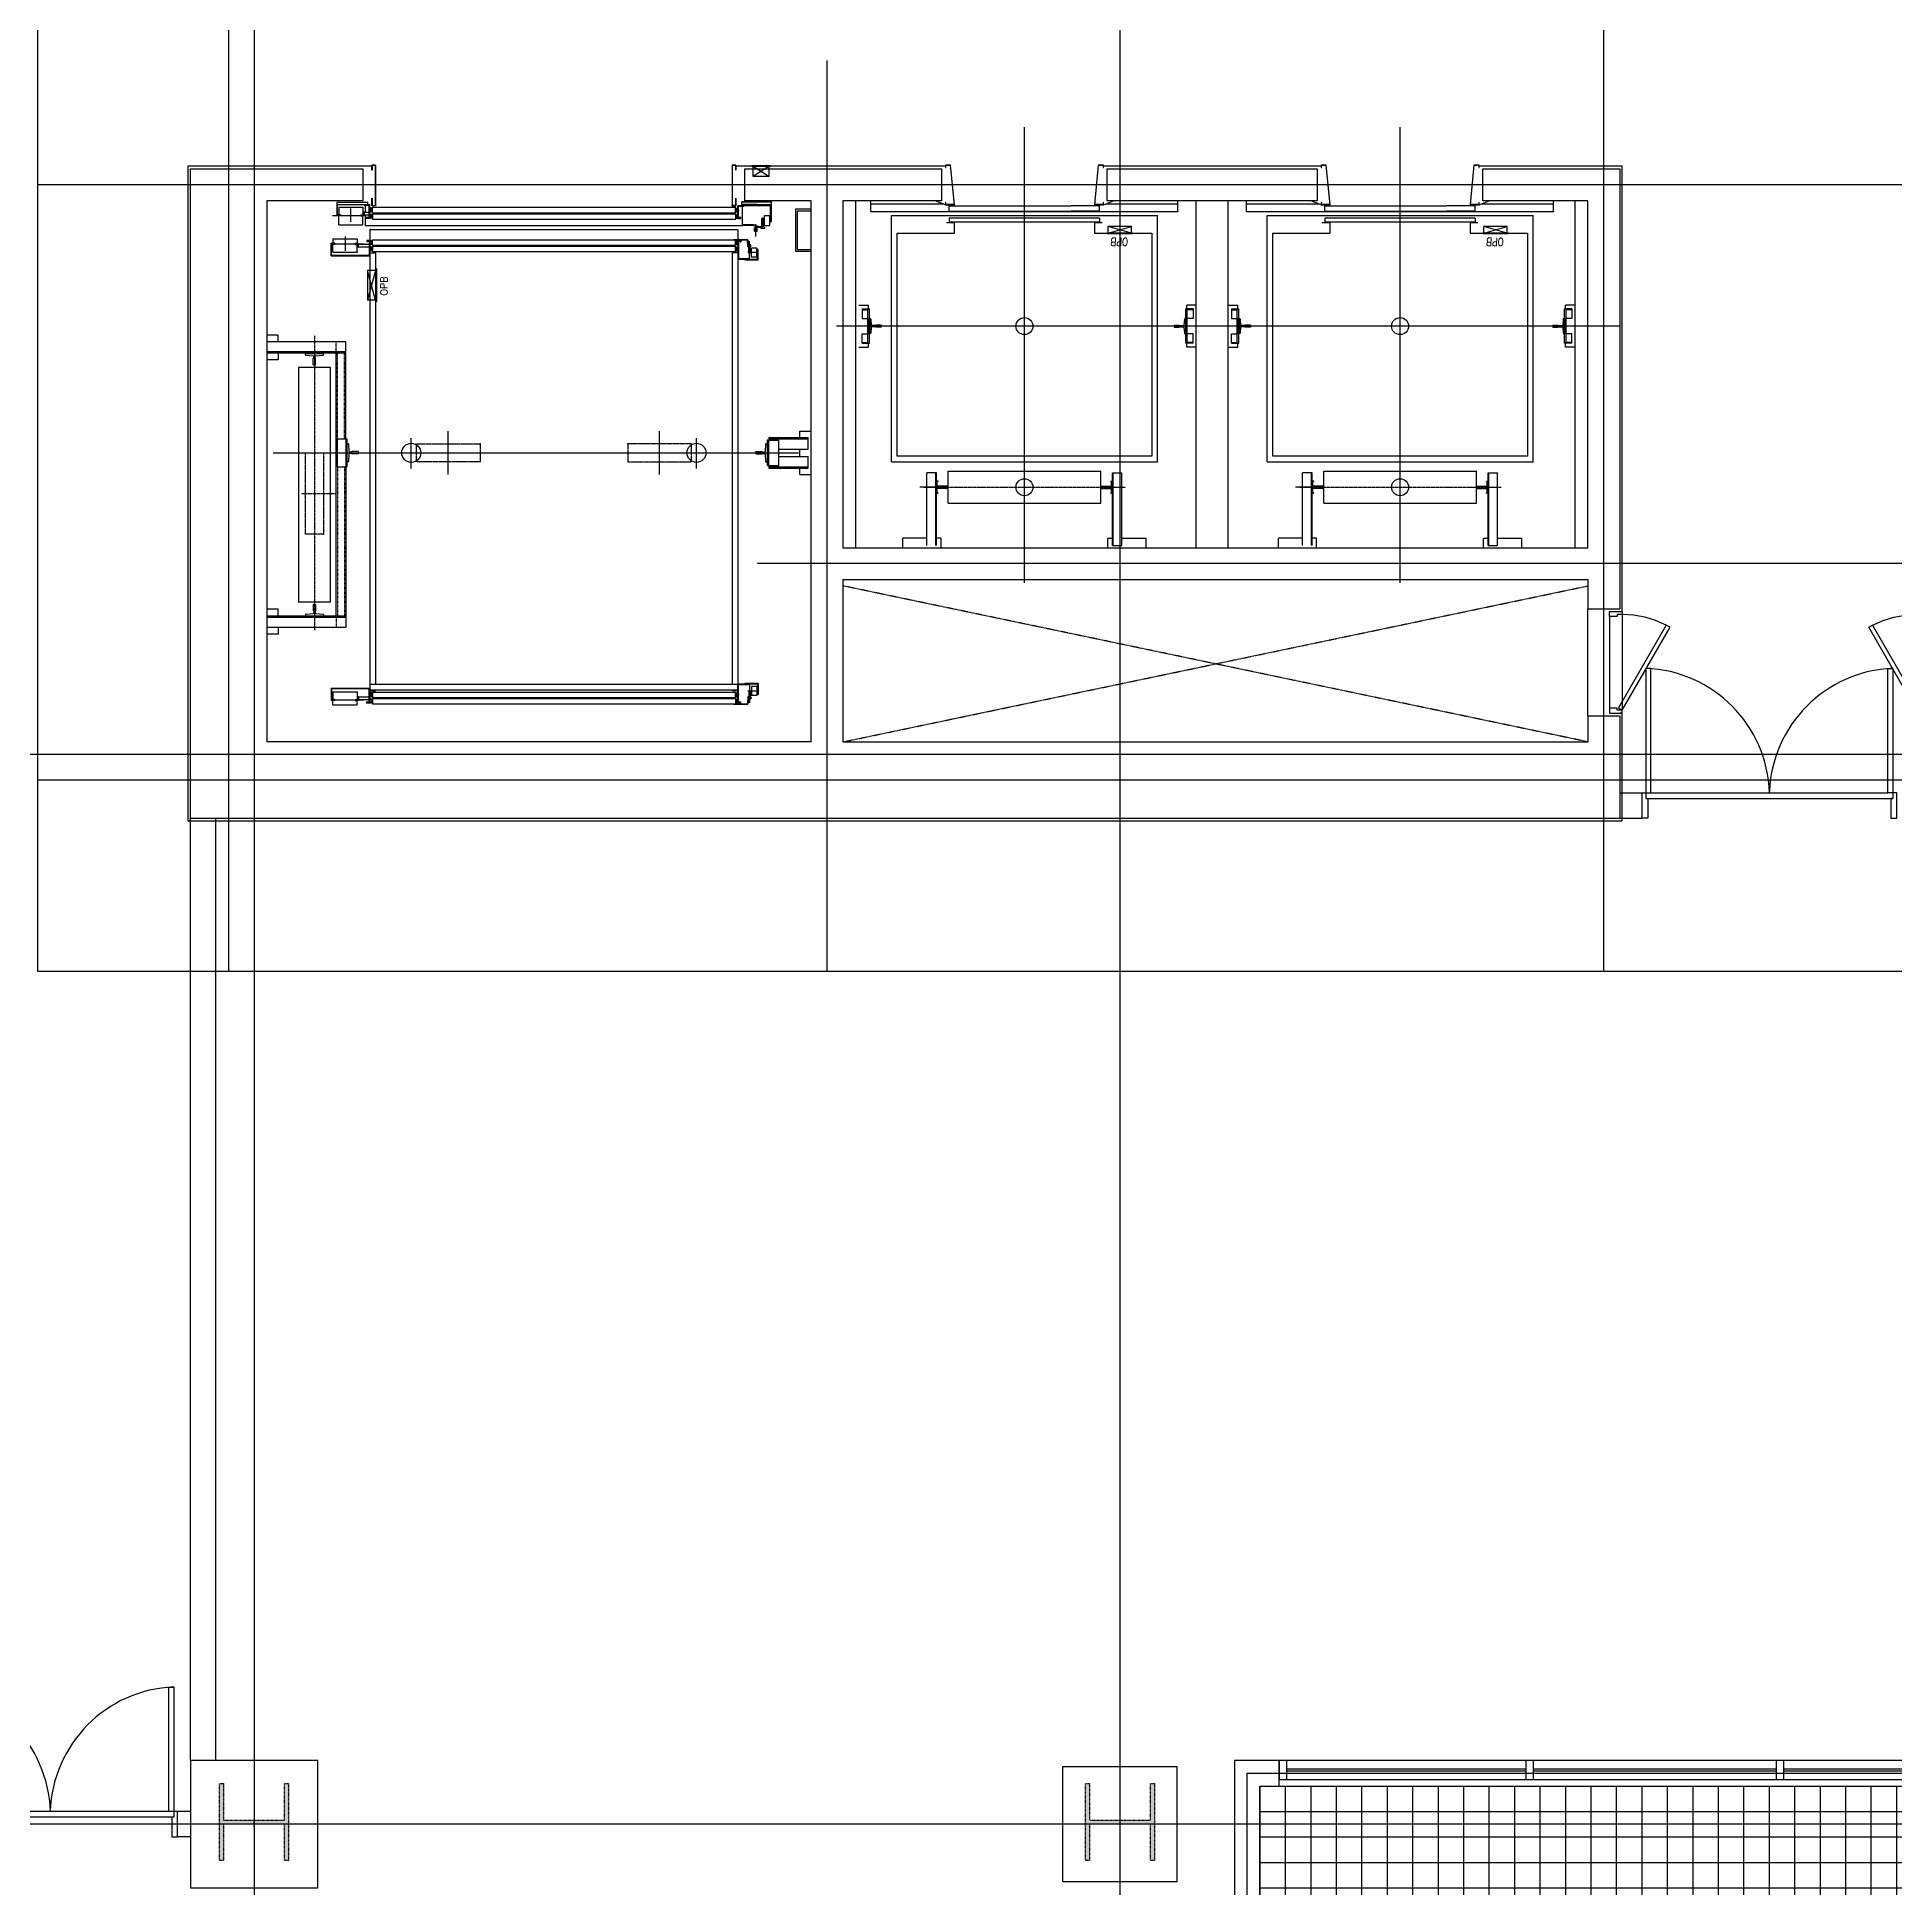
# Model space of a CAD drawing. Header units: millimetres. Extents: x 0 to 252000, y 0 to 178200.
# Drawn here: x 175482 to 190070, y 73303 to 87837 of the extents above; entities that cross this region are included whole.
import ezdxf
from ezdxf.enums import TextEntityAlignment as Align

# ---------------------------------------------------------------- set-up
doc = ezdxf.new("R2010")
doc.units = ezdxf.units.MM
for name, pattern in [('CEN', [62, 60, -1, 0, -1]), ('CENTER', [2, 1.25, -0.25, 0.25, -0.25]), ('CONTINOUS', [0]), ('HIDD', [0.5, 0.25, -0.25]), ('HIDDEN', [2, 1, -1]), ('PHANTOM', [25, 20, -1, 1, -1, 1, -1])]:
    doc.linetypes.add(name, pattern=pattern)
doc.layers.get('Defpoints').update_dxf_attribs({"color": 181})
for name, color, linetype in [('000_SRC', 7, 'HIDDEN'), ('01 CEN', 1, 'CEN'), ('02 COL', 2, 'Continuous'), ('02 WAL1', 2, 'Continuous'), ('06 DOOR', 6, 'Continuous'), ('1', 1, 'Continuous'), ('5FIN', 5, 'Continuous'), ('A-공장전용', 3, 'Continuous'), ('COL', 2, 'Continuous'), ('GLAZ-BAR', 7, 'Continuous'), ('HAT', 5, 'Continuous'), ('S- 주동 코어', 7, 'CONTINOUS'), ('SYM', 7, 'Continuous'), ('Wall-P', 4, 'Continuous'), ('WID', 4, 'Continuous'), ('win5', 5, 'Continuous')]:
    doc.layers.add(name, color=color, linetype=linetype)
doc.styles.add('ROMANS', font='ROMANS.shx', dxfattribs={"width": 0.8, "oblique": 5, "bigfont": 'HBRDS.shx'})
doc.styles.add('SIMPLEX', font='SIMPLEX.shx', dxfattribs={"width": 0.8, "oblique": 5})

# ---------------------------------------------------------------- blocks, each defined once
blk = doc.blocks.new('SRC^^')
at = {"layer": '000_SRC'}
for points in [[(3737990, -6999065), (3738022, -6999065), (3738022, -6999351), (3738501, -6999351), (3738501, -6999065), (3738533, -6999065), (3738533, -6999669), (3738501, -6999669), (3738501, -6999383), (3738022, -6999383), (3738022, -6999669), (3737990, -6999669)], [(3744790, -6999065), (3744822, -6999065), (3744822, -6999351), (3745301, -6999351), (3745301, -6999065), (3745333, -6999065), (3745333, -6999669), (3745301, -6999669), (3745301, -6999383), (3744822, -6999383), (3744822, -6999669), (3744790, -6999669)]]:
    blk.add_hatch(color=7, dxfattribs=at).paths.add_polyline_path(points)
for p, q in [((3738262, -6999403), (3738262, -6999363)), ((3745062, -6999403), (3745062, -6999363))]:
    blk.add_line(p, q, dxfattribs=at)
for points in [[(3737990, -6999065), (3738022, -6999065), (3738022, -6999351), (3738501, -6999351), (3738501, -6999065), (3738533, -6999065), (3738533, -6999669), (3738501, -6999669), (3738501, -6999383), (3738022, -6999383), (3738022, -6999669), (3737990, -6999669), (3737990, -6999065)], [(3744790, -6999065), (3744822, -6999065), (3744822, -6999351), (3745301, -6999351), (3745301, -6999065), (3745333, -6999065), (3745333, -6999669), (3745301, -6999669), (3745301, -6999383), (3744822, -6999383), (3744822, -6999669), (3744790, -6999669), (3744790, -6999065)]]:
    blk.add_lwpolyline(points, dxfattribs=at)
blk = doc.blocks.new('13F-SRC5')
at = {"layer": '02 COL', "color": 0}
blk.add_lwpolyline([(450, 450), (-450, 450), (-450, -450), (450, -450)], close=True, dxfattribs=at)
blk = doc.blocks.new('13F-SRC1A')
at = {"layer": '02 COL', "color": 0}
blk.add_lwpolyline([(500, 500), (-500, 500), (-500, -500), (500, -500)], close=True, dxfattribs=at)
blk = doc.blocks.new('A$C513D03CD')
at = {"layer": 'GLAZ-BAR'}
for p, q in [((0, 566), (0, 536)), ((0, 80), (0, 486)), ((0, 0), (0, 30))]:
    blk.add_line(p, q, dxfattribs=at)
blk = doc.blocks.new('AD-7700')
at = {"layer": 'WID', "color": 9}
for p, q in [((7640, 150), (60, 150)), ((60, 0), (7640, 0))]:
    blk.add_line(p, q, dxfattribs=at)
at = {"layer": 'WID'}
for p, q in [((60, 70), (870, 70)), ((60, 43), (870, 43)), ((60, 27), (870, 27)), ((930, 80), (870, 80)), ((930, 70), (870, 70)), ((930, 123), (1770, 123)), ((930, 107), (1770, 107)), ((930, 80), (1770, 80)), ((1830, 83), (3737, 83)), ((1830, 67), (3737, 67)), ((3797, 83), (5703, 83)), ((3797, 67), (5703, 67)), ((5763, 83), (7640, 83)), ((5763, 67), (7640, 67))]:
    blk.add_line(p, q, dxfattribs=at)
for points in [[(0, 0), (60, 0), (60, 150), (0, 150)], [(1770, 0), (1830, 0), (1830, 150), (1770, 150)], [(3737, 0), (3797, 0), (3797, 150), (3737, 150)], [(5703, 0), (5763, 0), (5763, 150), (5703, 150)], [(7640, 0), (7700, 0), (7700, 150), (7640, 150)]]:
    blk.add_lwpolyline(points, close=True, dxfattribs=at)
for points in [[(930, 80), (930, 150), (870, 150), (870, 80)], [(870, 70), (870, 0), (930, 0), (930, 70)]]:
    blk.add_lwpolyline(points, dxfattribs=at)
at = {"layer": 'GLAZ-BAR', "rotation": 180}
blk.add_blockref('A$C513D03CD', (900, 358), dxfattribs=at)
blk = doc.blocks.new('AD17')
at = {"layer": 'Wall-P'}
blk.add_lwpolyline([(21250, -41500), (20900, -41500), (20900, -43450), (21100, -43450), (21100, -41700), (21250, -41700), (21250, -41500)], close=True, dxfattribs=at)
blk = doc.blocks.new('T-7K')
at = {"layer": '1'}
for p, q in [((0, -0.075), (0, 0.075)), ((0.405, 0.475), (4.09, 0.475)), ((0.41, 0.315), (4.09, 0.315)), ((3.9, 2.4), (4.09, 2.4)), ((3.9, 2.4), (3.9, 2.24)), ((3.9, 2.24), (4.09, 2.24)), ((4.24, 2.09), (4.24, 0.625)), ((4.4, 2.09), (4.4, 0.625)), ((0.405, -0.475), (4.09, -0.475)), ((0.41, -0.315), (4.09, -0.315)), ((3.9, -2.24), (4.09, -2.24)), ((3.9, -2.24), (3.9, -2.4)), ((3.9, -2.4), (4.09, -2.4)), ((4.24, -0.625), (4.24, -2.09)), ((4.4, -0.625), (4.4, -2.09))]:
    blk.add_line(p, q, dxfattribs=at)
for centre, radius, start, end in [((0.405, 0.07), 0.405, 90, 180), ((0.483, 0), 0.323, 103.125397, 256.874603), ((4.09, 2.09), 0.31, 0, 90), ((4.09, 2.09), 0.15, 0, 90), ((4.09, 0.625), 0.15, 270, 0), ((4.09, 0.625), 0.31, 270, 0), ((0.405, -0.07), 0.405, 180, 270), ((4.09, -0.625), 0.31, 0, 90), ((4.09, -0.625), 0.15, 0, 90), ((4.09, -2.09), 0.15, 270, 0), ((4.09, -2.09), 0.31, 270, 0)]:
    blk.add_arc(centre, radius, start, end, dxfattribs=at)
blk = doc.blocks.new('A$C774F2762')
at = {"layer": 'WID', "color": 6}
for p, q in [((0, 760), (0, 800)), ((0, 800), (100, 800)), ((60, 760), (0, 760)), ((0, 760), (0, 760)), ((100, 775), (60, 775)), ((60, 775), (60, 760)), ((100, 800), (100, 775)), ((60, 40), (0, 40)), ((0, 40), (0, 40)), ((0, 40), (0, 0)), ((60, 25), (60, 40)), ((100, 25), (60, 25)), ((100, 0), (100, 25)), ((0, 0), (100, 0))]:
    blk.add_line(p, q, dxfattribs=at)
at = {"layer": 'WID', "color": 8}
for p, q in [((0, 760), (0, 40)), ((100, 775), (100, 25))]:
    blk.add_line(p, q, dxfattribs=at)
at = {"layer": 'WID', "color": 4}
blk.add_line((100, 25), (475, 675), dxfattribs=at)
blk.add_lwpolyline([(475, 675), (445, 692), (70, 42), (100, 25)], dxfattribs=at)
blk.add_arc((98, 11), 764, 63.0565, 89.8717, dxfattribs=at)
blk = doc.blocks.new('A$C0BBA45C5')
at = {"layer": '01 CEN'}
for p, q in [((1500, 21000), (1500, 0)), ((12300, 0), (12300, 21000)), ((6200, 0), (6200, 7150)), ((27200, 6175), (0, 6175)), ((21550, 3200), (5650, 3200)), ((27200, 1500), (0, 1500))]:
    blk.add_line(p, q, dxfattribs=at)
at = {"layer": '01 CEN', "linetype": 'HIDD', "ltscale": 2}
for p, q in [((6325, 1800), (12175, 3025)), ((12175, 1800), (6325, 3025))]:
    blk.add_line(p, q, dxfattribs=at)
at = {"layer": '02 WAL1'}
for p, q in [((1200, 6300), (2555, 6300)), ((1200, 1200), (1200, 6300)), ((2555, 6300), (2555, 6050)), ((5555, 6050), (5555, 6300)), ((5555, 6300), (7100, 6300)), ((7100, 6300), (7100, 6050)), ((11350, 6050), (11350, 6300)), ((11350, 6300), (12425, 6300)), ((12425, 6300), (12425, 2845)), ((2555, 6050), (1800, 6050)), ((1800, 6050), (1800, 1800)), ((6075, 6050), (5555, 6050)), ((6075, 1800), (6075, 6050)), ((7100, 6050), (6325, 6050)), ((6325, 6050), (6325, 3325)), ((12175, 6050), (11350, 6050)), ((12175, 3325), (12175, 6050)), ((6325, 3325), (12175, 3325)), ((6325, 3075), (12175, 3075)), ((6325, 3075), (6325, 1800)), ((12175, 3075), (12175, 2845)), ((12175, 2005), (12175, 1800)), ((12425, 2005), (12425, 1200)), ((6075, 1800), (1800, 1800)), ((6325, 1800), (12175, 1800)), ((1200, 1200), (12425, 1200))]:
    blk.add_line(p, q, dxfattribs=at)
blk.add_lwpolyline([(8400, 6300), (10050, 6300), (10050, 6050), (8400, 6050)], close=True, dxfattribs=at)
at = {"layer": '1'}
for p, q in [((5756, 6323), (5609, 6323)), ((5609, 6320), (5609, 6323)), ((5609, 6320), (5756, 6320)), ((5619, 6320), (5746, 6240)), ((5746, 6320), (5619, 6240)), ((5619, 6240), (5619, 6320)), ((5746, 6240), (5746, 6320)), ((5756, 6320), (5756, 6323)), ((5756, 6320), (5756, 6323)), ((5746, 6240), (5619, 6240))]:
    blk.add_line(p, q, dxfattribs=at)
at = {"layer": '5FIN', "color": 8}
for points in [[(2625, 6320), (1180, 6320), (1180, 1180), (5485, 1180)], [(7130, 6320), (5485, 6320)], [(10080, 6320), (8370, 6320)], [(12425, 2825), (12445, 2825), (12445, 6320), (11320, 6320)], [(5485, 1180), (12445, 1180), (12445, 2025), (12425, 2025)]]:
    blk.add_lwpolyline(points, dxfattribs=at)
at = {"layer": 'COL'}
for p, q in [((12125, 6300), (12125, 6300)), ((12175, 2845), (12425, 2845)), ((12175, 2005), (12425, 2005))]:
    blk.add_line(p, q, dxfattribs=at)
at = {"layer": 'Defpoints', "color": 11}
blk.add_lwpolyline([(0, 0), (27200, 0), (27200, 21000), (0, 21000)], close=True, dxfattribs=at)
at = {"layer": 'SYM', "color": 1}
for p, q in [((7750, 3050), (7750, 6627)), ((7750, 3050), (7750, 6627)), ((10700, 3050), (10700, 6627)), ((10700, 3050), (10700, 6627)), ((12425, 5065), (6275, 5065)), ((3225, 3900), (3225, 4240)), ((4885, 3900), (4885, 4240)), ((2935, 3948), (2935, 4184)), ((1850, 4070), (5975, 4070))]:
    blk.add_line(p, q, dxfattribs=at)
at = {"layer": 'SYM', "color": 9}
for p, q in [((2350, 6039), (2350, 5930)), ((2350, 6039), (2594, 6039)), ((2354, 6020), (2354, 5930)), ((2354, 6020), (2610, 6020)), ((2365, 6000), (2365, 5940)), ((2365, 6000), (2555, 6000)), ((2460, 5885), (2460, 5990)), ((2555, 6000), (2555, 5940)), ((2555, 5992), (2555, 6000)), ((2564, 6015), (2564, 6020)), ((2564, 6015), (2605, 6015)), ((2575, 5961), (2575, 6015)), ((2594, 6020), (2594, 6039)), ((2605, 5916), (2605, 6015)), ((2610, 5910), (2610, 6020)), ((2626, 5984), (2610, 5984)), ((2616, 5992), (2616, 5984)), ((2630, 5992), (2616, 5992)), ((2627, 5984), (2616, 5984)), ((2626, 5970), (2626, 5984)), ((2627, 5970), (2627, 5984)), ((5480, 5992), (5494, 5992)), ((5483, 5984), (5494, 5984)), ((5483, 5970), (5483, 5984)), ((5484, 5984), (5500, 5984)), ((5484, 5970), (5484, 5984)), ((5494, 5992), (5494, 5984)), ((5500, 5910), (5500, 6010)), ((5756, 6010), (5500, 6010)), ((5505, 5916), (5505, 6005)), ((5546, 6005), (5505, 6005)), ((5656, 6041), (5530, 6041)), ((5530, 6041), (5763, 6041)), ((5530, 6020), (5530, 6041)), ((5650, 6020), (5530, 6020)), ((5530, 6020), (5757, 6020)), ((5535, 6010), (5535, 6020)), ((5535, 5953), (5535, 6005)), ((5535, 5855), (5535, 6005)), ((5546, 6005), (5546, 6010)), ((5757, 5888), (5757, 6020)), ((5763, 5888), (5763, 6041)), ((6075, 5983), (5951, 5983)), ((5951, 5983), (5951, 5653)), ((6425, 3325), (6425, 6050)), ((6545, 5965), (6545, 6050)), ((6545, 6025), (7111, 6025)), ((7130, 6017), (7050, 6050)), ((8370, 6017), (8450, 6050)), ((8389, 6025), (8955, 6025)), ((8955, 5965), (8955, 6050)), ((9100, 3325), (9100, 6050)), ((9100, 3325), (9100, 6050)), ((9350, 3325), (9350, 6050)), ((9495, 5965), (9495, 6050)), ((9495, 6025), (10061, 6025)), ((10080, 6017), (10000, 6050)), ((11320, 6017), (11400, 6050)), ((11339, 6025), (11905, 6025)), ((11905, 5965), (11905, 6050)), ((12075, 3325), (12075, 6050)), ((2317, 5935), (2541, 5935)), ((2354, 5930), (2350, 5930)), ((2357, 5946), (2354, 5946)), ((2378, 5933), (2354, 5933)), ((2357, 5946), (2357, 5937)), ((2378, 5937), (2357, 5937)), ((2380, 5940), (2365, 5940)), ((2380, 5930), (2365, 5930)), ((2365, 5860), (2365, 5930)), ((2365, 5860), (2555, 5860)), ((2378, 5937), (2378, 5933)), ((2380, 5940), (2380, 5930)), ((2540, 5940), (2540, 5930)), ((2540, 5940), (2555, 5940)), ((2540, 5930), (2555, 5930)), ((2542, 5937), (2542, 5933)), ((2542, 5937), (2563, 5937)), ((2542, 5933), (2566, 5933)), ((2555, 5860), (2555, 5930)), ((2563, 5962), (2566, 5962)), ((2563, 5962), (2563, 5937)), ((2566, 5962), (2566, 5933)), ((2566, 5961), (2605, 5961)), ((2566, 5940), (2605, 5940)), ((2575, 5855), (2575, 5940)), ((2575, 5855), (5535, 5855)), ((2586, 5910), (2586, 5922)), ((2591, 5922), (2586, 5922)), ((2610, 5910), (2586, 5910)), ((2591, 5916), (2591, 5922)), ((2605, 5916), (2591, 5916)), ((2630, 5977), (2601, 5977)), ((2630, 5927), (2601, 5927)), ((2626, 5970), (2610, 5970)), ((2626, 5934), (2610, 5934)), ((2626, 5920), (2610, 5920)), ((2616, 5962), (2616, 5970)), ((2627, 5970), (2616, 5970)), ((2630, 5962), (2616, 5962)), ((2616, 5942), (2616, 5934)), ((2630, 5942), (2616, 5942)), ((2627, 5934), (2616, 5934)), ((2627, 5920), (2616, 5920)), ((2616, 5912), (2616, 5920)), ((2630, 5912), (2616, 5912)), ((2626, 5934), (2626, 5920)), ((2627, 5934), (2627, 5920)), ((5480, 5977), (5509, 5977)), ((5480, 5962), (5494, 5962)), ((5480, 5942), (5494, 5942)), ((5480, 5927), (5509, 5927)), ((5480, 5912), (5494, 5912)), ((5483, 5970), (5494, 5970)), ((5483, 5934), (5494, 5934)), ((5483, 5934), (5483, 5920)), ((5483, 5920), (5494, 5920)), ((5484, 5970), (5500, 5970)), ((5484, 5934), (5500, 5934)), ((5484, 5934), (5484, 5920)), ((5484, 5920), (5500, 5920)), ((5494, 5962), (5494, 5970)), ((5494, 5942), (5494, 5934)), ((5494, 5912), (5494, 5920)), ((5500, 5910), (5524, 5910)), ((5505, 5916), (5519, 5916)), ((5519, 5922), (5524, 5922)), ((5519, 5916), (5519, 5922)), ((5524, 5910), (5524, 5922)), ((5623, 5861), (5535, 5861)), ((5621, 5855), (5535, 5855)), ((5663, 5840), (5621, 5855)), ((5665, 5845), (5623, 5861)), ((5630, 5810), (5630, 5839)), ((5640, 5769), (5640, 5865)), ((5650, 5810), (5650, 5839)), ((5695, 5846), (5663, 5846)), ((5695, 5840), (5663, 5840)), ((5679, 5834), (5679, 5845)), ((5688, 5909), (5702, 5909)), ((5688, 5845), (5688, 5909)), ((5695, 5829), (5695, 5918)), ((5702, 5845), (5702, 5909)), ((5709, 5935), (5751, 5935)), ((5709, 5855), (5709, 5935)), ((5709, 5855), (5751, 5855)), ((5711, 5834), (5711, 5845)), ((5751, 5855), (5751, 5935)), ((5751, 5909), (5757, 5909)), ((5751, 5891), (5757, 5891)), ((5757, 5888), (5763, 5888)), ((6075, 5968), (5966, 5968)), ((5966, 5968), (5966, 5668)), ((6545, 5965), (8955, 5965)), ((9495, 5965), (11905, 5965)), ((2305, 5618), (2305, 5717)), ((2309, 5717), (2305, 5717)), ((2309, 5623), (2309, 5717)), ((2333, 5714), (2309, 5714)), ((2312, 5701), (2309, 5701)), ((2311, 5712), (2496, 5712)), ((2312, 5701), (2312, 5710)), ((2333, 5710), (2312, 5710)), ((2320, 5750), (2510, 5750)), ((2320, 5750), (2320, 5717)), ((2335, 5717), (2320, 5717)), ((2320, 5647), (2320, 5707)), ((2335, 5707), (2320, 5707)), ((2333, 5710), (2333, 5714)), ((2335, 5707), (2335, 5717)), ((2369, 5712), (2566, 5712)), ((2415, 5770), (2415, 5657)), ((2495, 5707), (2495, 5717)), ((2495, 5717), (2510, 5717)), ((2495, 5707), (2510, 5707)), ((2497, 5710), (2497, 5714)), ((2497, 5714), (2521, 5714)), ((2497, 5710), (2518, 5710)), ((2510, 5750), (2510, 5717)), ((2510, 5647), (2510, 5707)), ((2518, 5685), (2518, 5710)), ((2521, 5685), (2521, 5714)), ((2521, 5708), (2605, 5708)), ((2586, 5738), (2586, 5726)), ((2610, 5738), (2586, 5738)), ((2591, 5726), (2586, 5726)), ((2605, 5732), (2591, 5732)), ((2591, 5732), (2591, 5726)), ((2605, 5732), (2605, 5623)), ((2610, 5825), (5495, 5825)), ((2610, 5825), (2610, 2205)), ((2610, 5738), (2610, 5618)), ((2626, 5728), (2610, 5728)), ((2626, 5714), (2610, 5714)), ((2630, 5736), (2616, 5736)), ((2616, 5736), (2616, 5728)), ((2627, 5728), (2616, 5728)), ((2627, 5714), (2616, 5714)), ((2616, 5706), (2616, 5714)), ((2630, 5706), (2616, 5706)), ((2626, 5714), (2626, 5728)), ((2627, 5714), (2627, 5728)), ((2630, 5742), (5480, 5742)), ((2630, 5700), (2630, 5742)), ((2630, 5704), (2630, 5700)), ((2630, 5700), (5480, 5700)), ((2630, 5692), (5480, 5692)), ((2630, 5692), (2630, 5662)), ((2630, 5650), (2630, 5692)), ((5465, 5742), (5465, 5746)), ((5465, 5746), (5579, 5746)), ((5480, 5700), (5480, 5742)), ((5480, 5742), (5576, 5742)), ((5480, 5736), (5494, 5736)), ((5480, 5721), (5509, 5721)), ((5480, 5706), (5494, 5706)), ((5480, 5704), (5480, 5700)), ((5480, 5650), (5480, 5692)), ((5480, 5692), (5480, 5662)), ((5483, 5728), (5494, 5728)), ((5483, 5714), (5483, 5728)), ((5483, 5714), (5494, 5714)), ((5484, 5728), (5500, 5728)), ((5484, 5714), (5484, 5728)), ((5484, 5714), (5500, 5714)), ((5494, 5736), (5494, 5728)), ((5494, 5706), (5494, 5714)), ((5500, 5825), (5500, 2205)), ((5500, 5738), (5500, 5588)), ((5500, 5738), (5524, 5738)), ((5505, 5732), (5505, 5594)), ((5505, 5732), (5519, 5732)), ((5519, 5732), (5519, 5726)), ((5519, 5726), (5524, 5726)), ((5524, 5738), (5524, 5726)), ((5576, 5716), (5576, 5742)), ((5579, 5716), (5576, 5716)), ((5579, 5688), (5579, 5746)), ((5582, 5735), (5579, 5735)), ((5582, 5688), (5582, 5735)), ((5602, 5704), (5582, 5704)), ((5592, 5588), (5592, 5733)), ((5602, 5688), (5602, 5704)), ((5630, 5825), (5650, 5825)), ((5630, 5810), (5650, 5810)), ((5679, 5834), (5711, 5834)), ((2305, 5618), (2610, 5618)), ((2309, 5623), (2605, 5623)), ((2320, 5647), (2510, 5647)), ((2510, 5655), (2510, 5647)), ((2518, 5685), (2521, 5685)), ((2521, 5687), (2605, 5687)), ((2630, 5671), (2601, 5671)), ((2626, 5678), (2610, 5678)), ((2626, 5664), (2610, 5664)), ((2615, 5640), (2655, 5640)), ((2616, 5686), (2616, 5678)), ((2630, 5686), (2616, 5686)), ((2627, 5678), (2616, 5678)), ((2627, 5664), (2616, 5664)), ((2616, 5656), (2616, 5664)), ((2630, 5656), (2616, 5656)), ((2626, 5678), (2626, 5664)), ((2627, 5678), (2627, 5664)), ((2630, 5650), (5480, 5650)), ((2655, 5640), (2655, 2250)), ((5455, 5640), (5455, 2250)), ((5495, 5640), (5455, 5640)), ((5480, 5686), (5494, 5686)), ((5480, 5671), (5509, 5671)), ((5480, 5656), (5494, 5656)), ((5483, 5678), (5494, 5678)), ((5483, 5678), (5483, 5664)), ((5483, 5664), (5494, 5664)), ((5484, 5678), (5500, 5678)), ((5484, 5678), (5484, 5664)), ((5484, 5664), (5500, 5664)), ((5494, 5686), (5494, 5678)), ((5494, 5656), (5494, 5664)), ((5654, 5588), (5500, 5588)), ((5583, 5594), (5505, 5594)), ((5660, 5582), (5555, 5582)), ((5660, 5642), (5578, 5642)), ((5602, 5688), (5579, 5688)), ((5583, 5588), (5583, 5594)), ((5587, 5639), (5587, 5688)), ((5597, 5639), (5587, 5639)), ((5597, 5639), (5597, 5688)), ((5606, 5607), (5606, 5677)), ((5648, 5677), (5606, 5677)), ((5648, 5607), (5606, 5607)), ((5648, 5607), (5648, 5677)), ((5654, 5656), (5648, 5656)), ((5654, 5628), (5648, 5628)), ((5654, 5588), (5654, 5668)), ((5660, 5668), (5654, 5668)), ((5660, 5582), (5660, 5668)), ((5951, 5653), (6075, 5653)), ((5966, 5668), (6075, 5668)), ((1890, 4995), (1800, 4995)), ((5985, 4190), (5985, 4240)), ((5985, 4240), (6075, 4240)), ((2353, 4180), (2428, 4180)), ((5732, 4170), (5822, 4170)), ((5732, 3970), (5732, 4170)), ((5742, 4190), (6053, 4190)), ((5742, 4190), (5742, 4170)), ((5742, 4180), (6053, 4180)), ((5742, 3970), (5742, 4170)), ((5822, 3970), (5822, 4170)), ((5822, 4100), (6053, 4100)), ((2353, 3960), (2428, 3960)), ((5732, 3970), (5822, 3970)), ((5742, 3970), (5742, 3950)), ((5742, 3960), (6053, 3960)), ((5742, 3950), (6053, 3950)), ((5822, 4040), (6053, 4040)), ((5985, 3900), (5985, 3950)), ((5985, 3900), (6075, 3900)), ((1890, 2646), (1800, 2646)), ((2305, 2223), (2305, 2124)), ((2305, 2223), (2610, 2223)), ((2309, 2218), (2309, 2124)), ((2309, 2218), (2605, 2218)), ((2320, 2194), (2510, 2194)), ((2320, 2194), (2320, 2134)), ((2510, 2194), (2510, 2134)), ((2510, 2186), (2510, 2194)), ((2605, 2109), (2605, 2218)), ((5500, 2250), (2610, 2250)), ((2610, 2103), (2610, 2223)), ((5500, 2205), (2610, 2205)), ((2615, 2201), (2655, 2201)), ((2630, 2191), (5480, 2191)), ((2630, 2191), (2630, 2149)), ((5495, 2201), (5455, 2201)), ((5480, 2191), (5480, 2149)), ((5500, 2103), (5500, 2253)), ((5654, 2253), (5500, 2253)), ((5505, 2109), (5505, 2247)), ((5583, 2247), (5505, 2247)), ((5660, 2259), (5555, 2259)), ((5660, 2199), (5578, 2199)), ((5583, 2253), (5583, 2247)), ((5587, 2202), (5587, 2153)), ((5597, 2202), (5587, 2202)), ((5592, 2253), (5592, 2107)), ((5597, 2202), (5597, 2153)), ((5606, 2234), (5606, 2164)), ((5648, 2234), (5606, 2234)), ((5648, 2234), (5648, 2164)), ((5654, 2213), (5648, 2213)), ((5654, 2253), (5654, 2173)), ((5660, 2259), (5660, 2173)), ((2309, 2124), (2305, 2124)), ((2312, 2140), (2309, 2140)), ((2333, 2127), (2309, 2127)), ((2311, 2129), (2496, 2129)), ((2312, 2140), (2312, 2131)), ((2333, 2131), (2312, 2131)), ((2335, 2134), (2320, 2134)), ((2335, 2124), (2320, 2124)), ((2320, 2091), (2320, 2124)), ((2320, 2091), (2510, 2091)), ((2333, 2131), (2333, 2127)), ((2335, 2134), (2335, 2124)), ((2369, 2129), (2566, 2129)), ((2495, 2134), (2495, 2124)), ((2495, 2134), (2510, 2134)), ((2495, 2124), (2510, 2124)), ((2497, 2131), (2497, 2127)), ((2497, 2131), (2518, 2131)), ((2497, 2127), (2521, 2127)), ((2510, 2091), (2510, 2124)), ((2518, 2156), (2518, 2131)), ((2518, 2156), (2521, 2156)), ((2521, 2156), (2521, 2127)), ((2521, 2154), (2605, 2154)), ((2521, 2133), (2605, 2133)), ((2591, 2115), (2586, 2115)), ((2586, 2103), (2586, 2115)), ((2610, 2103), (2586, 2103)), ((2591, 2109), (2591, 2115)), ((2605, 2109), (2591, 2109)), ((2630, 2170), (2601, 2170)), ((2626, 2177), (2610, 2177)), ((2626, 2163), (2610, 2163)), ((2626, 2127), (2610, 2127)), ((2626, 2113), (2610, 2113)), ((2630, 2185), (2616, 2185)), ((2616, 2185), (2616, 2177)), ((2627, 2177), (2616, 2177)), ((2627, 2163), (2616, 2163)), ((2616, 2155), (2616, 2163)), ((2630, 2155), (2616, 2155)), ((2630, 2135), (2616, 2135)), ((2616, 2135), (2616, 2127)), ((2627, 2127), (2616, 2127)), ((2627, 2113), (2616, 2113)), ((2616, 2105), (2616, 2113)), ((2630, 2105), (2616, 2105)), ((2626, 2163), (2626, 2177)), ((2626, 2127), (2626, 2113)), ((2627, 2163), (2627, 2177)), ((2627, 2127), (2627, 2113)), ((2630, 2149), (2630, 2179)), ((2630, 2149), (5480, 2149)), ((2630, 2141), (5480, 2141)), ((2630, 2137), (2630, 2141)), ((2630, 2141), (2630, 2099)), ((2630, 2099), (5480, 2099)), ((5465, 2099), (5465, 2095)), ((5465, 2095), (5579, 2095)), ((5480, 2185), (5494, 2185)), ((5480, 2149), (5480, 2179)), ((5480, 2170), (5509, 2170)), ((5480, 2155), (5494, 2155)), ((5480, 2137), (5480, 2141)), ((5480, 2141), (5480, 2099)), ((5480, 2135), (5494, 2135)), ((5480, 2120), (5509, 2120)), ((5480, 2105), (5494, 2105)), ((5480, 2099), (5576, 2099)), ((5483, 2177), (5494, 2177)), ((5483, 2163), (5483, 2177)), ((5483, 2163), (5494, 2163)), ((5483, 2127), (5494, 2127)), ((5483, 2127), (5483, 2113)), ((5483, 2113), (5494, 2113)), ((5484, 2177), (5500, 2177)), ((5484, 2163), (5484, 2177)), ((5484, 2163), (5500, 2163)), ((5484, 2127), (5500, 2127)), ((5484, 2127), (5484, 2113)), ((5484, 2113), (5500, 2113)), ((5494, 2185), (5494, 2177)), ((5494, 2155), (5494, 2163)), ((5494, 2135), (5494, 2127)), ((5494, 2105), (5494, 2113)), ((5500, 2103), (5524, 2103)), ((5505, 2109), (5519, 2109)), ((5519, 2115), (5524, 2115)), ((5519, 2109), (5519, 2115)), ((5524, 2103), (5524, 2115)), ((5579, 2125), (5576, 2125)), ((5576, 2125), (5576, 2099)), ((5579, 2153), (5579, 2095)), ((5602, 2153), (5579, 2153)), ((5582, 2106), (5579, 2106)), ((5582, 2153), (5582, 2106)), ((5602, 2137), (5582, 2137)), ((5602, 2153), (5602, 2137)), ((5648, 2164), (5606, 2164)), ((5654, 2185), (5648, 2185)), ((5660, 2173), (5654, 2173))]:
    blk.add_line(p, q, dxfattribs=at)
at = {"layer": 'SYM', "color": 4}
for p, q in [((2630, 5998), (5480, 5998)), ((2630, 5956), (2630, 5998)), ((5480, 5956), (5480, 5998)), ((7160, 6009), (7750, 6009)), ((7160, 5969), (7160, 6009)), ((7750, 6009), (8116, 6009)), ((7750, 5969), (7750, 6009)), ((7750, 5969), (7750, 6009)), ((8340, 6009), (8116, 6009)), ((8340, 5969), (8340, 6009)), ((10110, 6009), (10700, 6009)), ((10110, 5969), (10110, 6009)), ((10700, 6009), (11066, 6009)), ((10700, 5969), (10700, 6009)), ((10700, 5969), (10700, 6009)), ((11290, 6009), (11066, 6009)), ((11290, 5969), (11290, 6009)), ((2630, 5956), (5480, 5956)), ((2630, 5948), (5480, 5948)), ((2630, 5948), (2630, 5906)), ((2630, 5906), (5480, 5906)), ((5480, 5948), (5480, 5906)), ((7160, 5969), (7750, 5969)), ((7750, 5969), (8116, 5969)), ((8340, 5969), (8116, 5969)), ((10110, 5969), (10700, 5969)), ((10700, 5969), (11066, 5969)), ((11290, 5969), (11066, 5969))]:
    blk.add_line(p, q, dxfattribs=at)
at = {"layer": 'SYM', "color": 8}
for p, q in [((6705, 5935), (8795, 5935)), ((6705, 4000), (6705, 5935)), ((7750, 5913), (7160, 5913)), ((7160, 5913), (7160, 5881)), ((7750, 5881), (7160, 5881)), ((8340, 5913), (7750, 5913)), ((7750, 5881), (7750, 5913)), ((7750, 5881), (7750, 5913)), ((8340, 5881), (7750, 5881)), ((8340, 5913), (8340, 5881)), ((8592, 5847), (8408, 5847)), ((8592, 5795), (8408, 5847)), ((8408, 5795), (8592, 5847)), ((8408, 5795), (8408, 5847)), ((8592, 5795), (8592, 5847)), ((8795, 4000), (8795, 5935)), ((9655, 5935), (11745, 5935)), ((9655, 4000), (9655, 5935)), ((10700, 5913), (10110, 5913)), ((10110, 5913), (10110, 5881)), ((10700, 5881), (10110, 5881)), ((11290, 5913), (10700, 5913)), ((10700, 5881), (10700, 5913)), ((10700, 5881), (10700, 5913)), ((11290, 5881), (10700, 5881)), ((11290, 5913), (11290, 5881)), ((11542, 5847), (11358, 5847)), ((11542, 5795), (11358, 5847)), ((11358, 5795), (11542, 5847)), ((11358, 5795), (11358, 5847)), ((11542, 5795), (11542, 5847)), ((11745, 4000), (11745, 5935)), ((8600, 5795), (8400, 5795)), ((8400, 5791), (8400, 5795)), ((8600, 5791), (8400, 5791)), ((8600, 5791), (8600, 5795)), ((11550, 5795), (11350, 5795)), ((11350, 5791), (11350, 5795)), ((11550, 5791), (11350, 5791)), ((11550, 5791), (11550, 5795)), ((2655, 5503), (2590, 5503)), ((2590, 5503), (2590, 5269)), ((2655, 5503), (2590, 5269)), ((2655, 5269), (2590, 5503)), ((2661, 5515), (2655, 5515)), ((2655, 5515), (2655, 5257)), ((2661, 5515), (2661, 5257)), ((2655, 5269), (2590, 5269)), ((2661, 5257), (2655, 5257)), ((6450, 5230), (6525, 5230)), ((6475, 5200), (6475, 5125)), ((6475, 5200), (6533, 5200)), ((6475, 5194), (6521, 5194)), ((6475, 5125), (6521, 5125)), ((6521, 4930), (6521, 5200)), ((6525, 5200), (6525, 5230)), ((6525, 5005), (6525, 5125)), ((6533, 4930), (6533, 5200)), ((6542, 5122), (6536, 5122)), ((6536, 5122), (6536, 5008)), ((6544, 5120), (6547, 5073)), ((9006, 5120), (9003, 5073)), ((9008, 5122), (9014, 5122)), ((9014, 5122), (9014, 5008)), ((9075, 5200), (9017, 5200)), ((9017, 4930), (9017, 5200)), ((9100, 5230), (9025, 5230)), ((9025, 5200), (9025, 5230)), ((9025, 5005), (9025, 5125)), ((9029, 4930), (9029, 5200)), ((9075, 5194), (9029, 5194)), ((9075, 5125), (9029, 5125)), ((9075, 5200), (9075, 5125)), ((9350, 5230), (9425, 5230)), ((9375, 5200), (9375, 5125)), ((9375, 5200), (9433, 5200)), ((9375, 5194), (9421, 5194)), ((9375, 5125), (9421, 5125)), ((9421, 4930), (9421, 5200)), ((9425, 5200), (9425, 5230)), ((9425, 5005), (9425, 5125)), ((9433, 4930), (9433, 5200)), ((9442, 5122), (9436, 5122)), ((9436, 5122), (9436, 5008)), ((9444, 5120), (9447, 5073)), ((11981, 5120), (11978, 5073)), ((11983, 5122), (11989, 5122)), ((11989, 5122), (11989, 5008)), ((12050, 5200), (11992, 5200)), ((11992, 4930), (11992, 5200)), ((12075, 5230), (12000, 5230)), ((12000, 5200), (12000, 5230)), ((12000, 5005), (12000, 5125)), ((12004, 4930), (12004, 5200)), ((12050, 5194), (12004, 5194)), ((12050, 5125), (12004, 5125)), ((12050, 5200), (12050, 5125)), ((6475, 4930), (6475, 5005)), ((6475, 5005), (6521, 5005)), ((6542, 5008), (6536, 5008)), ((6547, 5057), (6544, 5010)), ((6547, 5073), (6550, 5070)), ((6547, 5057), (6550, 5060)), ((6584, 5070), (6550, 5070)), ((6584, 5060), (6550, 5060)), ((6587, 5073), (6584, 5070)), ((6587, 5057), (6584, 5060)), ((6624, 5073), (6587, 5073)), ((6624, 5057), (6587, 5057)), ((6625, 5072), (6624, 5073)), ((6625, 5058), (6624, 5057)), ((6625, 5072), (6625, 5058)), ((8925, 5072), (8926, 5073)), ((8925, 5072), (8925, 5058)), ((8925, 5058), (8926, 5057)), ((8926, 5073), (8963, 5073)), ((8926, 5057), (8963, 5057)), ((8963, 5073), (8966, 5070)), ((8963, 5057), (8966, 5060)), ((8966, 5070), (9000, 5070)), ((8966, 5060), (9000, 5060)), ((9003, 5073), (9000, 5070)), ((9003, 5057), (9000, 5060)), ((9003, 5057), (9006, 5010)), ((9008, 5008), (9014, 5008)), ((9075, 5005), (9029, 5005)), ((9075, 4930), (9075, 5005)), ((9375, 4930), (9375, 5005)), ((9375, 5005), (9421, 5005)), ((9442, 5008), (9436, 5008)), ((9447, 5057), (9444, 5010)), ((9447, 5073), (9450, 5070)), ((9447, 5057), (9450, 5060)), ((9484, 5070), (9450, 5070)), ((9484, 5060), (9450, 5060)), ((9487, 5073), (9484, 5070)), ((9487, 5057), (9484, 5060)), ((9524, 5073), (9487, 5073)), ((9524, 5057), (9487, 5057)), ((9525, 5072), (9524, 5073)), ((9525, 5058), (9524, 5057)), ((9525, 5072), (9525, 5058)), ((11900, 5072), (11901, 5073)), ((11900, 5072), (11900, 5058)), ((11900, 5058), (11901, 5057)), ((11901, 5073), (11938, 5073)), ((11901, 5057), (11938, 5057)), ((11938, 5073), (11941, 5070)), ((11938, 5057), (11941, 5060)), ((11941, 5070), (11975, 5070)), ((11941, 5060), (11975, 5060)), ((11978, 5073), (11975, 5070)), ((11978, 5057), (11975, 5060)), ((11978, 5057), (11981, 5010)), ((11983, 5008), (11989, 5008)), ((12050, 5005), (12004, 5005)), ((12050, 4930), (12050, 5005)), ((6450, 4900), (6525, 4900)), ((6475, 4936), (6521, 4936)), ((6475, 4930), (6533, 4930)), ((6525, 4900), (6525, 4930)), ((9075, 4930), (9017, 4930)), ((9025, 4900), (9025, 4930)), ((9100, 4900), (9025, 4900)), ((9075, 4936), (9029, 4936)), ((9350, 4900), (9425, 4900)), ((9375, 4936), (9421, 4936)), ((9375, 4930), (9433, 4930)), ((9425, 4900), (9425, 4930)), ((12050, 4930), (11992, 4930)), ((12000, 4900), (12000, 4930)), ((12075, 4900), (12000, 4900)), ((12050, 4936), (12004, 4936)), ((6705, 4000), (8795, 4000)), ((9655, 4000), (11745, 4000)), ((7059, 3913), (6984, 3913)), ((6984, 3341), (6984, 3913)), ((7054, 3341), (7054, 3913)), ((7059, 3341), (7059, 3913)), ((7150, 3675), (7150, 3925)), ((7150, 3925), (8350, 3925)), ((8350, 3675), (8350, 3925)), ((8441, 3913), (8516, 3913)), ((8441, 3341), (8441, 3913)), ((8446, 3341), (8446, 3913)), ((8516, 3341), (8516, 3913)), ((10009, 3913), (9934, 3913)), ((9934, 3341), (9934, 3913)), ((10004, 3341), (10004, 3913)), ((10009, 3341), (10009, 3913)), ((10100, 3675), (10100, 3925)), ((10100, 3925), (11300, 3925)), ((11300, 3675), (11300, 3925)), ((11391, 3913), (11466, 3913)), ((11391, 3341), (11391, 3913)), ((11396, 3341), (11396, 3913)), ((11466, 3341), (11466, 3913)), ((7150, 3675), (8350, 3675)), ((10100, 3675), (11300, 3675)), ((6984, 3400), (6795, 3400)), ((6795, 3325), (6795, 3400)), ((7095, 3400), (7059, 3400)), ((7095, 3325), (7095, 3400)), ((8405, 3400), (8441, 3400)), ((8405, 3325), (8405, 3400)), ((8516, 3400), (8705, 3400)), ((8705, 3325), (8705, 3400)), ((9934, 3400), (9745, 3400)), ((9745, 3325), (9745, 3400)), ((10045, 3400), (10009, 3400)), ((10045, 3325), (10045, 3400)), ((11355, 3400), (11391, 3400)), ((11355, 3325), (11355, 3400)), ((11466, 3400), (11655, 3400)), ((11655, 3325), (11655, 3400)), ((8441, 3341), (8516, 3341)), ((11391, 3341), (11466, 3341))]:
    blk.add_line(p, q, dxfattribs=at)
at = {"layer": 'SYM', "color": 1, "linetype": 'CENTER'}
for p, q in [((2175, 4992), (2175, 2675)), ((2076, 3750), (2345, 3750))]:
    blk.add_line(p, q, dxfattribs=at)
at = {"layer": 'SYM', "color": 9, "linetype": 'ByBlock'}
for p, q in [((2105, 4852), (2245, 4852)), ((2105, 4839), (2105, 4849)), ((2105, 4849), (2245, 4849)), ((2107, 4836), (2165, 4833)), ((2165, 4833), (2169, 4830)), ((2169, 4814), (2169, 4830)), ((2185, 4833), (2181, 4830)), ((2181, 4814), (2181, 4830)), ((2185, 4833), (2243, 4836)), ((2245, 4839), (2245, 4849)), ((2165, 4811), (2169, 4814)), ((2165, 4761), (2165, 4811)), ((2166, 4760), (2165, 4761)), ((2166, 4760), (2183, 4760)), ((2184, 4811), (2181, 4814)), ((2183, 4760), (2184, 4761)), ((2184, 4761), (2184, 4811)), ((2441, 4140), (2431, 4140)), ((2431, 4000), (2431, 4140)), ((2447, 4080), (2444, 4138)), ((5716, 4138), (5713, 4080)), ((5719, 4140), (5729, 4140)), ((5729, 4140), (5729, 4000)), ((2441, 4000), (2431, 4000)), ((2444, 4002), (2447, 4060)), ((2447, 4080), (2450, 4076)), ((2447, 4060), (2450, 4064)), ((2466, 4076), (2450, 4076)), ((2466, 4064), (2450, 4064)), ((2469, 4080), (2466, 4076)), ((2469, 4061), (2466, 4064)), ((2519, 4080), (2469, 4080)), ((2519, 4061), (2469, 4061)), ((2520, 4079), (2519, 4080)), ((2520, 4062), (2519, 4061)), ((2520, 4062), (2520, 4079)), ((5640, 4079), (5641, 4080)), ((5640, 4079), (5640, 4062)), ((5640, 4062), (5641, 4061)), ((5641, 4080), (5691, 4080)), ((5641, 4061), (5691, 4061)), ((5691, 4080), (5694, 4076)), ((5691, 4061), (5694, 4064)), ((5694, 4076), (5710, 4076)), ((5694, 4064), (5710, 4064)), ((5713, 4080), (5710, 4076)), ((5713, 4060), (5710, 4064)), ((5713, 4060), (5716, 4002)), ((5719, 4000), (5729, 4000)), ((2105, 2801), (2105, 2791)), ((2105, 2791), (2245, 2791)), ((2105, 2788), (2245, 2788)), ((2107, 2804), (2165, 2807)), ((2166, 2880), (2165, 2879)), ((2165, 2879), (2165, 2829)), ((2165, 2829), (2169, 2826)), ((2165, 2807), (2169, 2810)), ((2166, 2880), (2183, 2880)), ((2169, 2826), (2169, 2810)), ((2184, 2829), (2181, 2826)), ((2181, 2826), (2181, 2810)), ((2185, 2807), (2181, 2810)), ((2183, 2880), (2184, 2879)), ((2184, 2879), (2184, 2829)), ((2185, 2807), (2243, 2804)), ((2245, 2801), (2245, 2791))]:
    blk.add_line(p, q, dxfattribs=at)
at = {"layer": 'SYM', "color": 9, "linetype": 'HIDDEN'}
for p, q in [((2345, 4852), (2345, 4942)), ((2345, 2788), (2345, 2698))]:
    blk.add_line(p, q, dxfattribs=at)
at = {"layer": 'SYM', "color": 9, "linetype": 'PHANTOM', "lineweight": -2}
for p, q in [((2975, 4140), (3475, 4140)), ((2975, 4000), (2975, 4140)), ((3475, 4140), (3475, 4000)), ((5135, 4140), (4635, 4140)), ((4635, 4140), (4635, 4000)), ((5135, 4000), (5135, 4140)), ((2105, 4070), (2245, 4070)), ((2105, 3430), (2105, 4070)), ((2245, 4070), (2245, 3430)), ((3475, 4000), (2975, 4000)), ((4635, 4000), (5135, 4000)), ((2245, 3430), (2105, 3430))]:
    blk.add_line(p, q, dxfattribs=at)
at = {"layer": 'SYM'}
blk.add_line((5175, 3948), (5175, 4184), dxfattribs=at)
at = {"layer": 'SYM', "color": 9, "linetype": 'Continuous'}
for p, q in [((5985, 4040), (5985, 4100)), ((6053, 4100), (6053, 4190)), ((6053, 3950), (6053, 4040))]:
    blk.add_line(p, q, dxfattribs=at)
at = {"layer": 'SYM', "color": 8, "linetype": 'Continuous'}
for p, q in [((7105, 3800), (6929, 3800)), ((10055, 3800), (9879, 3800))]:
    blk.add_line(p, q, dxfattribs=at)
at = {"layer": 'SYM', "color": 8, "linetype": 'CENTER'}
for p, q in [((6957, 3800), (8543, 3800)), ((9907, 3800), (11493, 3800))]:
    blk.add_line(p, q, dxfattribs=at)
at = {"layer": 'SYM', "color": 6}
for points in [[(2627, 6070), (2627, 6012), (2653, 6012), (2653, 6328), (2627, 6328), (2627, 6290), (2625, 6290), (2625, 6330), (2655, 6330), (2655, 6010), (2625, 6010), (2625, 6070)], [(5483, 6070), (5483, 6012), (5457, 6012), (5457, 6328), (5483, 6328), (5483, 6290), (5485, 6290), (5485, 6330), (5455, 6330), (5455, 6010), (5485, 6010), (5485, 6070)]]:
    blk.add_lwpolyline(points, close=True, dxfattribs=at)
at = {"layer": 'SYM', "color": 6, "linetype": 'Continuous'}
for points in [[(7132, 6019), (7132, 6037), (7130, 6037), (7130, 6017), (7200, 6017), (7170, 6330), (7130, 6330), (7130, 6312), (7132, 6312), (7132, 6328), (7168, 6328), (7198, 6019)], [(8302, 6019), (8332, 6328), (8368, 6328), (8368, 6312), (8370, 6312), (8370, 6330), (8330, 6330), (8300, 6017), (8370, 6017), (8370, 6037), (8368, 6037), (8368, 6019)], [(10082, 6019), (10082, 6037), (10080, 6037), (10080, 6017), (10150, 6017), (10120, 6330), (10080, 6330), (10080, 6312), (10082, 6312), (10082, 6328), (10118, 6328), (10148, 6019)], [(11252, 6019), (11282, 6328), (11318, 6328), (11318, 6312), (11320, 6312), (11320, 6330), (11280, 6330), (11250, 6017), (11320, 6017), (11320, 6037), (11318, 6037), (11318, 6019)]]:
    blk.add_lwpolyline(points, close=True, dxfattribs=at)
at = {"layer": 'SYM', "color": 9}
for points in [[(8361, 5875), (8300, 5875), (8300, 5795), (8750, 5795), (8750, 4045), (6750, 4045), (6750, 5795), (7200, 5795), (7200, 5875), (7139, 5875)], [(11311, 5875), (11250, 5875), (11250, 5795), (11700, 5795), (11700, 4045), (9700, 4045), (9700, 5795), (10150, 5795), (10150, 5875), (10089, 5875)], [(1890, 4942), (1890, 4995)], [(2420, 4942), (1800, 4942)], [(2420, 4862), (1800, 4862)], [(2420, 4852), (1800, 4852)], [(1890, 4852), (1890, 4800), (1800, 4800)], [(2345, 2788), (2345, 4852)], [(2420, 4180), (2420, 4942)], [(2353, 4180), (2353, 3960)], [(2422, 4180), (2422, 3960)], [(2428, 4180), (2428, 3960)], [(2420, 3960), (2420, 2698)], [(1890, 2788), (1890, 2841), (1800, 2841)], [(2420, 2788), (1800, 2788)], [(2420, 2778), (1800, 2778)], [(2420, 2698), (1800, 2698)], [(1890, 2698), (1890, 2646)]]:
    blk.add_lwpolyline(points, dxfattribs=at)
at = {"layer": 'SYM', "color": 9, "linetype": 'HIDDEN'}
for points in [[(2355, 4180), (2355, 4852)], [(2410, 4180), (2410, 4852)], [(2355, 3960), (2355, 2788)], [(2410, 3960), (2410, 2788)]]:
    blk.add_lwpolyline(points, dxfattribs=at)
at = {"layer": 'SYM', "color": 9}
blk.add_lwpolyline([(2300, 4740), (2050, 4740), (2050, 2900), (2300, 2900)], close=True, dxfattribs=at)
at = {"layer": 'SYM', "color": 1}
for centre, radius in [((7750, 5065), 67), ((10700, 5065), 67), ((2935, 4070), 75), ((5175, 4070), 75)]:
    blk.add_circle(centre, radius, dxfattribs=at)
at = {"layer": 'SYM', "color": 8}
for centre in [(7750, 3800), (10700, 3800)]:
    blk.add_circle(centre, 67, dxfattribs=at)
for centre, start, end in [((6542, 5120), 3.4093, 90), ((9008, 5120), 90, 176.5907), ((9442, 5120), 3.4093, 90), ((11983, 5120), 90, 176.5907), ((6542, 5011), 270, 356.5907), ((9008, 5011), 183.4093, 270), ((9442, 5011), 270, 356.5907), ((11983, 5011), 183.4093, 270)]:
    blk.add_arc(centre, 2.5, start, end, dxfattribs=at)
at = {"layer": 'SYM', "color": 9, "linetype": 'ByBlock'}
for centre, start, end in [((2107, 4839), 180, 266.5907), ((2242, 4839), 273.4093, 360), ((2441, 4138), 3.4093, 90), ((5719, 4138), 90, 176.5907), ((2441, 4003), 270, 356.5907), ((5719, 4003), 183.4093, 270), ((2107, 2801), 93.4093, 180), ((2242, 2801), 360, 86.5907)]:
    blk.add_arc(centre, 2.5, start, end, dxfattribs=at)
at = {"layer": 'SYM', "color": 9, "ltscale": 300}
for p in [(5455, 6012), (5455, 6012), (2105, 4849), (2175, 4760), (2175, 4760), (5732, 4170), (2431, 4000), (2520, 4070), (2520, 4070), (5640, 4070), (5640, 4070), (2105, 2791), (2175, 2880), (2175, 2880)]:
    blk.add_point(p, dxfattribs=at)
at = {"layer": 'SYM', "color": 9, "linetype": 'ByBlock'}
for p in [(2575, 5855), (2615, 5825), (2245, 4849), (2175, 4760), (2431, 4140), (2520, 4070), (5640, 4070), (2050, 2900), (2050, 2900), (2175, 2880), (2245, 2791)]:
    blk.add_point(p, dxfattribs=at)
at = {"layer": 'SYM', "color": 9}
for p in [(8955, 5965), (11905, 5965)]:
    blk.add_point(p, dxfattribs=at)
at = {"layer": 'SYM', "color": 9, "linetype": 'PHANTOM', "ltscale": 300}
for p in [(3475, 4140), (4635, 4140), (2245, 3430)]:
    blk.add_point(p, dxfattribs=at)
at = {"layer": 'WID', "color": 8}
blk.add_line((12175, 2005), (12175, 2845), dxfattribs=at)
at = {"layer": '06 DOOR'}
blk.add_blockref('A$C774F2762', (12345, 2025), dxfattribs=at)
at = {"layer": '06 DOOR', "xscale": -1}
blk.add_blockref('A$C774F2762', (14855, 2025), dxfattribs=at)
at = {"layer": 'SYM', "color": 8, "yscale": 20, "zscale": 20}
for p, xscale, rotation in [((7150, 3800), 20, 180.0000000080041), ((8350, 3800), -20, 180), ((10100, 3800), 20, 180.0000000080041), ((11300, 3800), -20, 180)]:
    blk.add_blockref('T-7K', p, dxfattribs=dict(at, xscale=xscale, rotation=rotation))
at = {"layer": 'SYM', "color": 8, "style": 'ROMANS', "oblique": 3, "width": 0.8}
for p in [(8497, 5726), (11447, 5726)]:
    blk.add_text('OPB', height=62.5, rotation=180, dxfattribs=at).set_placement(p, align=Align.MIDDLE)
at = {"layer": 'SYM', "color": 8, "style": 'SIMPLEX'}
blk.add_text('OPB', height=55, rotation=90, dxfattribs=at).set_placement((2720, 5304), align=Align.MIDDLE_LEFT)

msp = doc.modelspace()

# ---------------------------------------------------------------- hatches: boundary and pattern name
at = {"layer": 'HAT'}
h = msp.add_hatch(dxfattribs=at)
h.set_pattern_fill('GRID1010', color=8, scale=2, style=0)
h.set_pattern_definition([(0, (186285.51, 72903.37), (0, 200), []), (90, (186285.51, 72903.37), (-200, 1e-14), [])])
h.paths.add_polyline_path([(185086, 63203), (185086, 74103), (193686, 74103), (193686, 72203), (192486, 72203), (192486, 72903), (186286, 72903), (186286, 63203)])

# ---------------------------------------------------------------- linework, layer by layer
at = {"layer": '01 CEN', "ltscale": 500}
for p, q in [((177185, 127403), (177185, 54603)), ((183985, 127403), (183985, 54603)), ((224185, 82203), (153985, 82203)), ((224185, 73803), (153985, 73803))]:
    msp.add_line(p, q, dxfattribs=at)
at = {"layer": '06 DOOR', "color": 8}
for p, q in [((188115, 81858), (190055, 81858)), ((188155, 81903), (190015, 81903)), ((176555, 73858), (174615, 73858)), ((176515, 73903), (174655, 73903))]:
    msp.add_line(p, q, dxfattribs=at)
at = {"layer": '06 DOOR', "color": 6}
for points in [[(188115, 82880), (188115, 81903), (188155, 81903), (188155, 82880)], [(190055, 82880), (190055, 81903), (190015, 81903), (190015, 82880)], [(188085, 81903), (188115, 81903), (188115, 81858), (188130, 81858), (188130, 81703), (188085, 81703)], [(190085, 81903), (190055, 81903), (190055, 81858), (190040, 81858), (190040, 81703), (190085, 81703)], [(176555, 74880), (176555, 73903), (176515, 73903), (176515, 74880)], [(176585, 73903), (176555, 73903), (176555, 73858), (176540, 73858), (176540, 73703), (176585, 73703)]]:
    msp.add_lwpolyline(points, close=True, dxfattribs=at)
at = {"layer": '06 DOOR', "color": 5}
for centre, start, end in [((188074, 81869), 1.9621, 87.6261), ((190097, 81869), 92.3739, 178.0379), ((174574, 73869), 1.9621, 87.6261), ((176597, 73869), 92.3739, 178.0379)]:
    msp.add_arc(centre, 1013, start, end, dxfattribs=at)
at = {"layer": 'A-공장전용', "color": 21}
msp.add_lwpolyline([(162985, 63303), (176710, 63303), (176710, 65003), (177660, 65003), (177660, 63303), (184985, 63303), (184985, 74203), (193785, 74203), (193785, 72303), (214585, 72303), (214585, 79903), (214585, 79903), (214585, 81728), (214585, 81728), (214585, 82678), (215185, 82678), (215185, 98528), (214585, 98528), (214585, 99478), (215185, 99478), (215185, 117903)], dxfattribs=at)
at = {"layer": 'Defpoints'}
msp.add_lwpolyline([(185086, 63203), (185086, 64978), (185086, 65172), (185086, 65770), (185086, 65828), (185086, 74103), (193686, 74103), (193686, 72203), (192486, 72203), (192486, 72903), (186286, 72903), (186286, 63203), (185086, 63203)], dxfattribs=at)
at = {"layer": 'Wall-P'}
for p, q in [((187910, 81903), (188085, 81903)), ((176685, 74303), (176685, 81703)), ((176885, 74303), (176885, 81703)), ((187910, 81703), (188085, 81703)), ((176685, 73903), (176585, 73903)), ((176685, 73703), (176585, 73703))]:
    msp.add_line(p, q, dxfattribs=at)

# ---------------------------------------------------------------- block references
msp.add_blockref('A$C0BBA45C5', (175485, 80503))
at = {"layer": '02 COL'}
for name, p in [('13F-SRC1A', (177185, 73803)), ('13F-SRC5', (183985, 73803))]:
    msp.add_blockref(name, p, dxfattribs=at)
at = {"layer": 'S- 주동 코어'}
msp.add_blockref('SRC^^', (-3561076, 7073187), dxfattribs=at)
at = {"layer": 'win5'}
msp.add_blockref('AD17', (163985, 115803), dxfattribs=at)
at = {"layer": 'win5', "rotation": 180}
msp.add_blockref('AD-7700', (192935, 74303), dxfattribs=at)

doc.saveas('drawing.dxf')
